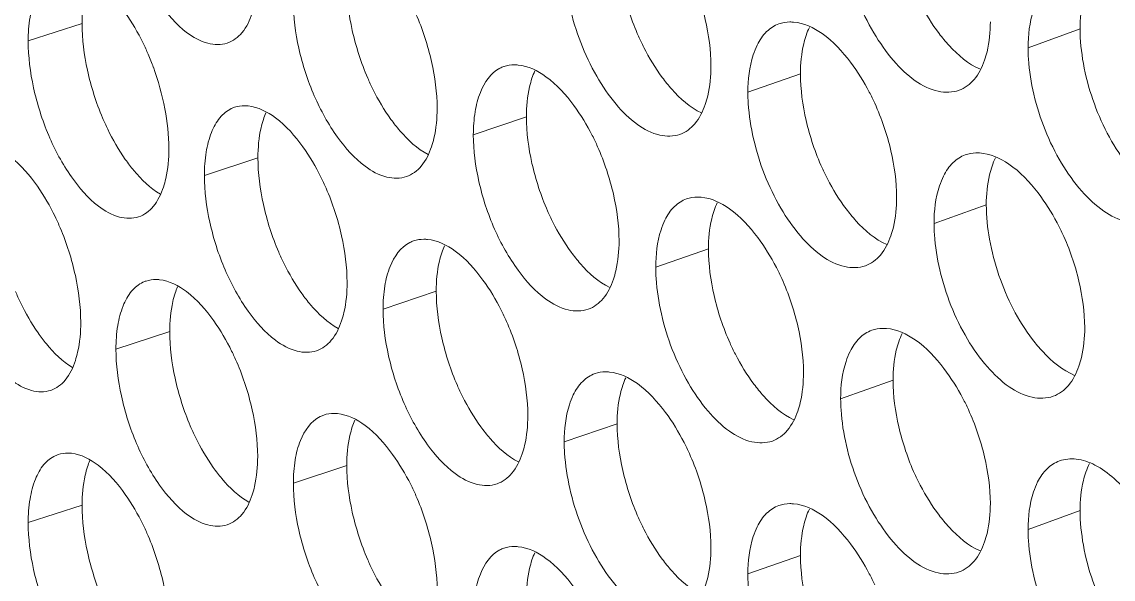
# Model space of a CAD drawing. Header units: millimetres. Extents: x 1177 to 4147, y 93 to 2194.
# Drawn here: x 2508.45 to 2526.29, y 874.13 to 883.24 of the extents above; entities that cross this region are included whole.
import ezdxf

# ---------------------------------------------------------------- set-up
doc = ezdxf.new("R2010")
doc.units = ezdxf.units.MM
doc.header["$LTSCALE"] = 0.1
doc.layers.get('0').update_dxf_attribs({"lineweight": 13})
doc.layers.add('标注', color=251, linetype='Continuous', lineweight=9)

# ---------------------------------------------------------------- blocks, each defined once
blk = doc.blocks.new('02')
at = {"layer": '标注'}
for p, q in [((4354.039, 853), (4352.78, 852.592)), ((4377.338, 852.873), (4376.123, 852.433)), ((4370.81, 851.825), (4369.582, 851.394)), ((4370.81, 851.825), (4369.582, 851.394)), ((4364.411, 850.822), (4363.172, 850.4)), ((4358.144, 849.864), (4356.893, 849.451)), ((4375.148, 848.768), (4373.928, 848.332)), ((4375.148, 848.768), (4373.928, 848.332)), ((4368.662, 847.736), (4367.431, 847.307)), ((4362.307, 846.748), (4361.064, 846.329)), ((4356.084, 845.805), (4354.829, 845.394)), ((4372.971, 844.669), (4371.748, 844.235)), ((4366.53, 843.651), (4365.294, 843.226)), ((4360.218, 842.679), (4358.971, 842.262)), ((4354.039, 841.75), (4352.78, 841.342)), ((4354.039, 841.75), (4352.78, 841.342)), ((4377.338, 841.623), (4376.123, 841.183)), ((4370.81, 840.575), (4369.582, 840.144))]:
    blk.add_line(p, q, dxfattribs=at)
for centre, radius, start, end in [((4350.072, 849.925), 5.992, 20.0336, 23.1528), ((4364.121, 851.316), 0.718, 108.8885, 116.9547), ((4357.817, 850.389), 0.689, 108.3587, 115.3644), ((4362.005, 847.252), 0.708, 108.7111, 116.4326), ((4355.745, 846.34), 0.68, 108.1838, 114.818), ((4359.904, 843.193), 0.699, 108.5345, 115.9025), ((4353.688, 842.295), 0.67, 108.0096, 114.2633), ((4353.688, 842.295), 0.67, 108.0096, 114.2633), ((4355.89, 842.088), 1.814, 157.2003, 162.034), ((4355.89, 842.088), 1.814, 157.2003, 162.034), ((4364.121, 840.066), 0.718, 108.8885, 116.9547)]:
    blk.add_arc(centre, radius, start, end, dxfattribs=at)
for points, knots in [([(4354.829, 856.644), (4354.829, 856.278), (4354.929, 855.522), (4355.269, 854.444), (4355.781, 853.501), (4356.232, 852.978), (4356.479, 852.791)], [0, 0, 0, 0, 0.255252, 0.52708, 0.784259, 1, 1, 1, 1]), ([(4366.53, 854.901), (4366.53, 854.536), (4366.633, 853.78), (4366.87, 853.058), (4367.028, 852.702)], [0, 0, 0, 0, 0.484186, 1, 1, 1, 1]), ([(4366.53, 854.901), (4366.53, 854.536), (4366.633, 853.78), (4366.87, 853.058), (4367.028, 852.702)], [0, 0, 0, 0, 0.484186, 1, 1, 1, 1]), ([(4371.882, 854.397), (4372.013, 853.833), (4372.325, 853.029), (4372.943, 852.146), (4373.303, 851.795), (4373.491, 851.664)], [0, 0, 0, 0, 0.538492, 0.786102, 1, 1, 1, 1]), ([(4353.413, 854.156), (4353.311, 854.11), (4353.114, 853.948), (4352.922, 853.587), (4352.804, 853.122), (4352.78, 852.777), (4352.78, 852.592)], [0, 0, 0, 0, 0.190641, 0.415947, 0.685903, 1, 1, 1, 1]), ([(4368.72, 852.009), (4368.72, 852.374), (4368.616, 853.129), (4368.376, 853.85), (4368.216, 854.205)], [0, 0, 0, 0, 0.484011, 1, 1, 1, 1]), ([(4368.72, 852.009), (4368.72, 852.374), (4368.616, 853.129), (4368.376, 853.85), (4368.216, 854.205)], [0, 0, 0, 0, 0.484011, 1, 1, 1, 1]), ([(4354.165, 853.897), (4354.143, 853.832), (4354.065, 853.539), (4354.039, 853.234), (4354.039, 853)], [0, 0, 0, 0, 0.226444, 1, 1, 1, 1]), ([(4360.218, 853.929), (4360.218, 853.563), (4360.319, 852.807), (4360.551, 852.084), (4360.707, 851.726)], [0, 0, 0, 0, 0.484301, 1, 1, 1, 1]), ([(4373.48, 853.724), (4373.52, 853.636), (4373.683, 853.303), (4373.88, 852.985), (4374.046, 852.766)], [0, 0, 0, 0, 0.259163, 1, 1, 1, 1]), ([(4376.347, 853.542), (4376.309, 853.467), (4376.166, 853.115), (4376.123, 852.729), (4376.123, 852.433)], [0, 0, 0, 0, 0.220518, 1, 1, 1, 1]), ([(4377.474, 853.774), (4377.451, 853.708), (4377.366, 853.415), (4377.338, 853.108), (4377.338, 852.873)], [0, 0, 0, 0, 0.227989, 1, 1, 1, 1]), ([(4358.971, 853.512), (4358.971, 853.146), (4359.072, 852.39), (4359.418, 851.313), (4359.938, 850.373), (4360.395, 849.852), (4360.644, 849.667)], [0, 0, 0, 0, 0.254863, 0.526363, 0.783591, 1, 1, 1, 1]), ([(4365.426, 853.387), (4365.554, 852.823), (4365.859, 852.017), (4366.464, 851.129), (4366.817, 850.776), (4367.003, 850.643)], [0, 0, 0, 0, 0.539686, 0.787091, 1, 1, 1, 1]), ([(4365.426, 853.387), (4365.554, 852.823), (4365.859, 852.017), (4366.464, 851.129), (4366.817, 850.776), (4367.003, 850.643)], [0, 0, 0, 0, 0.539686, 0.787091, 1, 1, 1, 1]), ([(4355.582, 852.281), (4355.544, 852.369), (4355.391, 852.705), (4355.204, 853.027), (4355.047, 853.25)], [0, 0, 0, 0, 0.259857, 1, 1, 1, 1]), ([(4357.429, 852.544), (4357.562, 852.588), (4357.824, 852.788), (4357.956, 853.078), (4358.009, 853.24)], [0, 0, 0, 0, 0.450132, 1, 1, 1, 1]), ([(4362.327, 851.021), (4362.327, 851.386), (4362.225, 852.142), (4361.99, 852.864), (4361.834, 853.221)], [0, 0, 0, 0, 0.484127, 1, 1, 1, 1]), ([(4370.651, 853.033), (4370.621, 853.035), (4370.505, 853.04), (4370.388, 853.02), (4370.307, 852.992)], [0, 0, 0, 0, 0.258637, 1, 1, 1, 1]), ([(4370.651, 853.033), (4370.621, 853.035), (4370.505, 853.04), (4370.388, 853.02), (4370.307, 852.992)], [0, 0, 0, 0, 0.258637, 1, 1, 1, 1]), ([(4371.978, 852.095), (4371.789, 852.346), (4371.414, 852.76), (4370.888, 853.012), (4370.651, 853.033)], [0, 0, 0, 0, 0.568686, 1, 1, 1, 1]), ([(4371.978, 852.095), (4371.789, 852.346), (4371.414, 852.76), (4370.888, 853.012), (4370.651, 853.033)], [0, 0, 0, 0, 0.568686, 1, 1, 1, 1]), ([(4375.108, 852.142), (4375.131, 852.208), (4375.215, 852.5), (4375.243, 852.807), (4375.243, 853.042)], [0, 0, 0, 0, 0.227924, 1, 1, 1, 1]), ([(4354.039, 853), (4354.039, 852.634), (4354.138, 851.878), (4354.365, 851.153), (4354.517, 850.794)], [0, 0, 0, 0, 0.484416, 1, 1, 1, 1]), ([(4356.479, 852.791), (4356.627, 852.679), (4356.927, 852.505), (4357.286, 852.497), (4357.429, 852.544)], [0, 0, 0, 0, 0.551821, 1, 1, 1, 1]), ([(4370.307, 852.992), (4370.2, 852.954), (4369.991, 852.818), (4369.857, 852.611), (4369.8, 852.497)], [0, 0, 0, 0, 0.468263, 1, 1, 1, 1]), ([(4370.307, 852.992), (4370.2, 852.954), (4369.991, 852.818), (4369.857, 852.611), (4369.8, 852.497)], [0, 0, 0, 0, 0.468263, 1, 1, 1, 1]), ([(4377.338, 852.873), (4377.338, 852.603), (4377.398, 852.041), (4377.685, 850.952), (4378.082, 850.173), (4378.426, 849.725)], [0, 0, 0, 0, 0.240288, 0.498123, 1, 1, 1, 1]), ([(4352.78, 852.592), (4352.78, 852.226), (4352.879, 851.47), (4353.217, 850.392), (4353.725, 849.448), (4354.173, 848.923), (4354.418, 848.735)], [0, 0, 0, 0, 0.255445, 0.527438, 0.784592, 1, 1, 1, 1]), ([(4367.028, 852.702), (4367.067, 852.615), (4367.227, 852.28), (4367.419, 851.962), (4367.582, 851.741)], [0, 0, 0, 0, 0.259432, 1, 1, 1, 1]), ([(4367.028, 852.702), (4367.067, 852.615), (4367.227, 852.28), (4367.419, 851.962), (4367.582, 851.741)], [0, 0, 0, 0, 0.259432, 1, 1, 1, 1]), ([(4370.943, 852.724), (4370.921, 852.659), (4370.838, 852.366), (4370.81, 852.06), (4370.81, 851.825)], [0, 0, 0, 0, 0.227562, 1, 1, 1, 1]), ([(4370.943, 852.724), (4370.921, 852.659), (4370.838, 852.366), (4370.81, 852.06), (4370.81, 851.825)], [0, 0, 0, 0, 0.227562, 1, 1, 1, 1]), ([(4374.046, 852.766), (4374.119, 852.67), (4374.391, 852.341), (4374.729, 852.053), (4375.01, 851.931)], [0, 0, 0, 0, 0.284096, 1, 1, 1, 1]), ([(4369.8, 852.497), (4369.763, 852.422), (4369.624, 852.071), (4369.582, 851.687), (4369.582, 851.394)], [0, 0, 0, 0, 0.220019, 1, 1, 1, 1]), ([(4369.8, 852.497), (4369.763, 852.422), (4369.624, 852.071), (4369.582, 851.687), (4369.582, 851.394)], [0, 0, 0, 0, 0.220019, 1, 1, 1, 1]), ([(4376.123, 852.433), (4376.123, 852.346), (4376.136, 851.981), (4376.195, 851.617), (4376.259, 851.346)], [0, 0, 0, 0, 0.237616, 1, 1, 1, 1]), ([(4364.219, 852.031), (4364.19, 852.034), (4364.079, 852.039), (4363.966, 852.022), (4363.888, 851.995)], [0, 0, 0, 0, 0.25872, 1, 1, 1, 1]), ([(4365.52, 851.085), (4365.334, 851.336), (4364.97, 851.751), (4364.453, 852.009), (4364.219, 852.031)], [0, 0, 0, 0, 0.570761, 1, 1, 1, 1]), ([(4372.544, 851.137), (4372.504, 851.224), (4372.341, 851.558), (4372.144, 851.876), (4371.978, 852.095)], [0, 0, 0, 0, 0.259142, 1, 1, 1, 1]), ([(4372.544, 851.137), (4372.504, 851.224), (4372.341, 851.558), (4372.144, 851.876), (4371.978, 852.095)], [0, 0, 0, 0, 0.259142, 1, 1, 1, 1]), ([(4374.512, 851.441), (4374.648, 851.49), (4374.912, 851.691), (4375.052, 851.981), (4375.108, 852.142)], [0, 0, 0, 0, 0.456741, 1, 1, 1, 1]), ([(4356.065, 850.077), (4356.065, 850.39), (4355.991, 851.037), (4355.817, 851.663), (4355.702, 851.978)], [0, 0, 0, 0, 0.482715, 1, 1, 1, 1]), ([(4363.795, 851.956), (4363.579, 851.846), (4363.334, 851.477), (4363.197, 850.92), (4363.172, 850.58), (4363.172, 850.4)], [0, 0, 0, 0, 0.417976, 0.688317, 1, 1, 1, 1]), ([(4368.587, 851.11), (4368.61, 851.175), (4368.692, 851.468), (4368.72, 851.774), (4368.72, 852.009)], [0, 0, 0, 0, 0.227498, 1, 1, 1, 1]), ([(4368.587, 851.11), (4368.61, 851.175), (4368.692, 851.468), (4368.72, 851.774), (4368.72, 852.009)], [0, 0, 0, 0, 0.227498, 1, 1, 1, 1]), ([(4370.81, 851.825), (4370.81, 851.459), (4370.914, 850.704), (4371.155, 849.983), (4371.315, 849.628)], [0, 0, 0, 0, 0.484109, 1, 1, 1, 1]), ([(4370.81, 851.825), (4370.81, 851.459), (4370.914, 850.704), (4371.155, 849.983), (4371.315, 849.628)], [0, 0, 0, 0, 0.484109, 1, 1, 1, 1]), ([(4360.707, 851.726), (4360.745, 851.638), (4360.901, 851.303), (4361.09, 850.983), (4361.249, 850.761)], [0, 0, 0, 0, 0.2597, 1, 1, 1, 1]), ([(4364.542, 851.721), (4364.52, 851.656), (4364.438, 851.363), (4364.411, 851.057), (4364.411, 850.822)], [0, 0, 0, 0, 0.22714, 1, 1, 1, 1]), ([(4367.582, 851.741), (4367.652, 851.647), (4367.911, 851.326), (4368.231, 851.04), (4368.498, 850.913)], [0, 0, 0, 0, 0.283571, 1, 1, 1, 1]), ([(4367.582, 851.741), (4367.652, 851.647), (4367.911, 851.326), (4368.231, 851.04), (4368.498, 850.913)], [0, 0, 0, 0, 0.283571, 1, 1, 1, 1]), ([(4373.491, 851.664), (4373.652, 851.551), (4373.979, 851.381), (4374.36, 851.387), (4374.512, 851.441)], [0, 0, 0, 0, 0.547725, 1, 1, 1, 1]), ([(4369.582, 851.394), (4369.582, 851.307), (4369.595, 850.941), (4369.653, 850.577), (4369.716, 850.305)], [0, 0, 0, 0, 0.237546, 1, 1, 1, 1]), ([(4369.582, 851.394), (4369.582, 851.307), (4369.595, 850.941), (4369.653, 850.577), (4369.716, 850.305)], [0, 0, 0, 0, 0.237546, 1, 1, 1, 1]), ([(4376.259, 851.346), (4376.391, 850.782), (4376.708, 849.978), (4377.334, 849.099), (4377.698, 848.751), (4377.889, 848.62)], [0, 0, 0, 0, 0.537696, 0.785444, 1, 1, 1, 1]), ([(4357.522, 851.012), (4357.42, 850.963), (4357.225, 850.799), (4357.034, 850.438), (4356.916, 849.976), (4356.893, 849.634), (4356.893, 849.451)], [0, 0, 0, 0, 0.192296, 0.418401, 0.687759, 1, 1, 1, 1]), ([(4357.918, 851.075), (4357.89, 851.078), (4357.784, 851.084), (4357.675, 851.068), (4357.6, 851.043)], [0, 0, 0, 0, 0.258817, 1, 1, 1, 1]), ([(4359.192, 850.119), (4359.011, 850.371), (4358.656, 850.787), (4358.148, 851.051), (4357.918, 851.075)], [0, 0, 0, 0, 0.572892, 1, 1, 1, 1]), ([(4362.197, 850.123), (4362.219, 850.188), (4362.3, 850.481), (4362.327, 850.786), (4362.327, 851.021)], [0, 0, 0, 0, 0.227075, 1, 1, 1, 1]), ([(4366.074, 850.122), (4366.035, 850.21), (4365.876, 850.545), (4365.683, 850.864), (4365.52, 851.085)], [0, 0, 0, 0, 0.25941, 1, 1, 1, 1]), ([(4367.997, 850.411), (4368.131, 850.458), (4368.395, 850.658), (4368.532, 850.948), (4368.587, 851.11)], [0, 0, 0, 0, 0.454353, 1, 1, 1, 1]), ([(4367.997, 850.411), (4368.131, 850.458), (4368.395, 850.658), (4368.532, 850.948), (4368.587, 851.11)], [0, 0, 0, 0, 0.454353, 1, 1, 1, 1]), ([(4373.055, 848.942), (4373.055, 849.308), (4372.949, 850.062), (4372.706, 850.782), (4372.544, 851.137)], [0, 0, 0, 0, 0.483934, 1, 1, 1, 1]), ([(4373.055, 848.942), (4373.055, 849.308), (4372.949, 850.062), (4372.706, 850.782), (4372.544, 851.137)], [0, 0, 0, 0, 0.483934, 1, 1, 1, 1]), ([(4354.517, 850.794), (4354.554, 850.706), (4354.707, 850.37), (4354.891, 850.049), (4355.048, 849.825)], [0, 0, 0, 0, 0.259967, 1, 1, 1, 1]), ([(4358.272, 850.762), (4358.25, 850.697), (4358.17, 850.404), (4358.144, 850.099), (4358.144, 849.864)], [0, 0, 0, 0, 0.226721, 1, 1, 1, 1]), ([(4361.249, 850.761), (4361.316, 850.67), (4361.561, 850.356), (4361.863, 850.074), (4362.117, 849.942)], [0, 0, 0, 0, 0.282942, 1, 1, 1, 1]), ([(4364.411, 850.822), (4364.411, 850.456), (4364.514, 849.701), (4364.749, 848.978), (4364.907, 848.622)], [0, 0, 0, 0, 0.484224, 1, 1, 1, 1]), ([(4367.003, 850.643), (4367.159, 850.53), (4367.475, 850.359), (4367.848, 850.359), (4367.997, 850.411)], [0, 0, 0, 0, 0.549192, 1, 1, 1, 1]), ([(4367.003, 850.643), (4367.159, 850.53), (4367.475, 850.359), (4367.848, 850.359), (4367.997, 850.411)], [0, 0, 0, 0, 0.549192, 1, 1, 1, 1]), ([(4363.172, 850.4), (4363.172, 850.034), (4363.275, 849.278), (4363.626, 848.202), (4364.153, 847.264), (4364.616, 846.746), (4364.869, 846.562)], [0, 0, 0, 0, 0.254475, 0.525644, 0.782923, 1, 1, 1, 1]), ([(4369.716, 850.305), (4369.845, 849.741), (4370.155, 848.936), (4370.769, 848.052), (4371.126, 847.701), (4371.314, 847.568)], [0, 0, 0, 0, 0.53889, 0.786432, 1, 1, 1, 1]), ([(4369.716, 850.305), (4369.845, 849.741), (4370.155, 848.936), (4370.769, 848.052), (4371.126, 847.701), (4371.314, 847.568)], [0, 0, 0, 0, 0.53889, 0.786432, 1, 1, 1, 1]), ([(4352.996, 849.198), (4352.819, 849.451), (4352.475, 849.866), (4351.975, 850.136), (4351.749, 850.162)], [0, 0, 0, 0, 0.575082, 1, 1, 1, 1]), ([(4355.938, 849.181), (4355.959, 849.246), (4356.039, 849.538), (4356.065, 849.843), (4356.065, 850.077)], [0, 0, 0, 0, 0.226657, 1, 1, 1, 1]), ([(4359.735, 849.153), (4359.697, 849.241), (4359.541, 849.576), (4359.352, 849.897), (4359.192, 850.119)], [0, 0, 0, 0, 0.259679, 1, 1, 1, 1]), ([(4361.612, 849.426), (4361.746, 849.471), (4362.008, 849.671), (4362.143, 849.961), (4362.197, 850.123)], [0, 0, 0, 0, 0.451858, 1, 1, 1, 1]), ([(4366.575, 847.924), (4366.575, 848.29), (4366.471, 849.045), (4366.233, 849.766), (4366.074, 850.122)], [0, 0, 0, 0, 0.484049, 1, 1, 1, 1]), ([(4374.992, 849.977), (4374.963, 849.979), (4374.85, 849.98), (4374.737, 849.96), (4374.658, 849.932)], [0, 0, 0, 0, 0.257824, 1, 1, 1, 1]), ([(4374.992, 849.977), (4374.963, 849.979), (4374.85, 849.98), (4374.737, 849.96), (4374.658, 849.932)], [0, 0, 0, 0, 0.257824, 1, 1, 1, 1]), ([(4376.356, 849.045), (4376.161, 849.298), (4375.776, 849.716), (4375.235, 849.962), (4374.992, 849.977)], [0, 0, 0, 0, 0.568444, 1, 1, 1, 1]), ([(4376.356, 849.045), (4376.161, 849.298), (4375.776, 849.716), (4375.235, 849.962), (4374.992, 849.977)], [0, 0, 0, 0, 0.568444, 1, 1, 1, 1]), ([(4355.048, 849.825), (4355.111, 849.736), (4355.343, 849.431), (4355.627, 849.154), (4355.867, 849.017)], [0, 0, 0, 0, 0.282202, 1, 1, 1, 1]), ([(4358.144, 849.864), (4358.144, 849.498), (4358.244, 848.743), (4358.474, 848.019), (4358.629, 847.661)], [0, 0, 0, 0, 0.484339, 1, 1, 1, 1]), ([(4374.658, 849.932), (4374.552, 849.893), (4374.343, 849.757), (4374.208, 849.552), (4374.15, 849.438)], [0, 0, 0, 0, 0.469738, 1, 1, 1, 1]), ([(4374.658, 849.932), (4374.552, 849.893), (4374.343, 849.757), (4374.208, 849.552), (4374.15, 849.438)], [0, 0, 0, 0, 0.469738, 1, 1, 1, 1]), ([(4360.644, 849.667), (4360.796, 849.554), (4361.102, 849.382), (4361.467, 849.377), (4361.612, 849.426)], [0, 0, 0, 0, 0.550741, 1, 1, 1, 1]), ([(4371.315, 849.628), (4371.355, 849.541), (4371.516, 849.207), (4371.712, 848.889), (4371.877, 848.67)], [0, 0, 0, 0, 0.259253, 1, 1, 1, 1]), ([(4371.315, 849.628), (4371.355, 849.541), (4371.516, 849.207), (4371.712, 848.889), (4371.877, 848.67)], [0, 0, 0, 0, 0.259253, 1, 1, 1, 1]), ([(4375.283, 849.669), (4375.26, 849.603), (4375.176, 849.31), (4375.148, 849.003), (4375.148, 848.768)], [0, 0, 0, 0, 0.227846, 1, 1, 1, 1]), ([(4375.283, 849.669), (4375.26, 849.603), (4375.176, 849.31), (4375.148, 849.003), (4375.148, 848.768)], [0, 0, 0, 0, 0.227846, 1, 1, 1, 1]), ([(4356.893, 849.451), (4356.893, 849.085), (4356.993, 848.329), (4357.336, 847.251), (4357.852, 846.309), (4358.306, 845.787), (4358.554, 845.601)], [0, 0, 0, 0, 0.255058, 0.526721, 0.783925, 1, 1, 1, 1]), ([(4374.15, 849.438), (4374.113, 849.364), (4373.971, 849.012), (4373.928, 848.626), (4373.928, 848.332)], [0, 0, 0, 0, 0.220347, 1, 1, 1, 1]), ([(4374.15, 849.438), (4374.113, 849.364), (4373.971, 849.012), (4373.928, 848.626), (4373.928, 848.332)], [0, 0, 0, 0, 0.220347, 1, 1, 1, 1]), ([(4353.528, 848.228), (4353.49, 848.316), (4353.338, 848.652), (4353.153, 848.974), (4352.996, 849.198)], [0, 0, 0, 0, 0.259945, 1, 1, 1, 1]), ([(4355.359, 848.486), (4355.492, 848.529), (4355.754, 848.729), (4355.884, 849.019), (4355.938, 849.181)], [0, 0, 0, 0, 0.449251, 1, 1, 1, 1]), ([(4360.225, 846.951), (4360.225, 847.317), (4360.123, 848.072), (4359.891, 848.796), (4359.735, 849.153)], [0, 0, 0, 0, 0.484165, 1, 1, 1, 1]), ([(4376.929, 848.089), (4376.889, 848.176), (4376.724, 848.509), (4376.524, 848.826), (4376.356, 849.045)], [0, 0, 0, 0, 0.258962, 1, 1, 1, 1]), ([(4376.929, 848.089), (4376.889, 848.176), (4376.724, 848.509), (4376.524, 848.826), (4376.356, 849.045)], [0, 0, 0, 0, 0.258962, 1, 1, 1, 1]), ([(4354.418, 848.735), (4354.565, 848.623), (4354.861, 848.449), (4355.217, 848.439), (4355.359, 848.486)], [0, 0, 0, 0, 0.552376, 1, 1, 1, 1]), ([(4368.153, 848.905), (4368.046, 848.868), (4367.837, 848.73), (4367.703, 848.523), (4367.646, 848.408)], [0, 0, 0, 0, 0.467496, 1, 1, 1, 1]), ([(4368.492, 848.944), (4368.463, 848.946), (4368.349, 848.951), (4368.233, 848.933), (4368.153, 848.905)], [0, 0, 0, 0, 0.258663, 1, 1, 1, 1]), ([(4369.811, 848.004), (4369.623, 848.254), (4369.252, 848.669), (4368.729, 848.923), (4368.492, 848.944)], [0, 0, 0, 0, 0.569371, 1, 1, 1, 1]), ([(4372.92, 848.043), (4372.943, 848.108), (4373.026, 848.401), (4373.055, 848.708), (4373.055, 848.942)], [0, 0, 0, 0, 0.227782, 1, 1, 1, 1]), ([(4372.92, 848.043), (4372.943, 848.108), (4373.026, 848.401), (4373.055, 848.708), (4373.055, 848.942)], [0, 0, 0, 0, 0.227782, 1, 1, 1, 1]), ([(4375.148, 848.768), (4375.148, 848.498), (4375.207, 847.937), (4375.492, 846.847), (4375.886, 846.067), (4376.229, 845.618)], [0, 0, 0, 0, 0.240361, 0.498273, 1, 1, 1, 1]), ([(4375.148, 848.768), (4375.148, 848.498), (4375.207, 847.937), (4375.492, 846.847), (4375.886, 846.067), (4376.229, 845.618)], [0, 0, 0, 0, 0.240361, 0.498273, 1, 1, 1, 1]), ([(4364.907, 848.622), (4364.945, 848.534), (4365.103, 848.2), (4365.295, 847.881), (4365.457, 847.66)], [0, 0, 0, 0, 0.259522, 1, 1, 1, 1]), ([(4368.795, 848.635), (4368.772, 848.57), (4368.69, 848.277), (4368.662, 847.97), (4368.662, 847.736)], [0, 0, 0, 0, 0.227421, 1, 1, 1, 1]), ([(4371.877, 848.67), (4371.949, 848.574), (4372.216, 848.248), (4372.548, 847.96), (4372.825, 847.836)], [0, 0, 0, 0, 0.283932, 1, 1, 1, 1]), ([(4371.877, 848.67), (4371.949, 848.574), (4372.216, 848.248), (4372.548, 847.96), (4372.825, 847.836)], [0, 0, 0, 0, 0.283932, 1, 1, 1, 1]), ([(4377.889, 848.62), (4378.053, 848.508), (4378.387, 848.339), (4378.773, 848.347), (4378.928, 848.404)], [0, 0, 0, 0, 0.54679, 1, 1, 1, 1]), ([(4354.007, 846.023), (4354.007, 846.389), (4353.908, 847.144), (4353.68, 847.869), (4353.528, 848.228)], [0, 0, 0, 0, 0.484282, 1, 1, 1, 1]), ([(4367.646, 848.408), (4367.61, 848.334), (4367.472, 847.983), (4367.431, 847.6), (4367.431, 847.307)], [0, 0, 0, 0, 0.219864, 1, 1, 1, 1]), ([(4373.928, 848.332), (4373.928, 848.245), (4373.941, 847.879), (4374, 847.515), (4374.063, 847.244)], [0, 0, 0, 0, 0.237593, 1, 1, 1, 1]), ([(4373.928, 848.332), (4373.928, 848.245), (4373.941, 847.879), (4374, 847.515), (4374.063, 847.244)], [0, 0, 0, 0, 0.237593, 1, 1, 1, 1]), ([(4362.104, 847.957), (4362.076, 847.96), (4361.966, 847.966), (4361.855, 847.949), (4361.778, 847.923)], [0, 0, 0, 0, 0.258751, 1, 1, 1, 1]), ([(4363.396, 847.008), (4363.212, 847.26), (4362.851, 847.674), (4362.336, 847.935), (4362.104, 847.957)], [0, 0, 0, 0, 0.571465, 1, 1, 1, 1]), ([(4370.373, 847.043), (4370.333, 847.131), (4370.172, 847.465), (4369.976, 847.783), (4369.811, 848.004)], [0, 0, 0, 0, 0.259231, 1, 1, 1, 1]), ([(4372.326, 847.343), (4372.461, 847.391), (4372.725, 847.591), (4372.864, 847.882), (4372.92, 848.043)], [0, 0, 0, 0, 0.455957, 1, 1, 1, 1]), ([(4372.326, 847.343), (4372.461, 847.391), (4372.725, 847.591), (4372.864, 847.882), (4372.92, 848.043)], [0, 0, 0, 0, 0.455957, 1, 1, 1, 1]), ([(4377.446, 845.897), (4377.446, 846.262), (4377.339, 847.016), (4377.093, 847.735), (4376.929, 848.089)], [0, 0, 0, 0, 0.483858, 1, 1, 1, 1]), ([(4377.446, 845.897), (4377.446, 846.262), (4377.339, 847.016), (4377.093, 847.735), (4376.929, 848.089)], [0, 0, 0, 0, 0.483858, 1, 1, 1, 1]), ([(4361.689, 847.886), (4361.473, 847.779), (4361.227, 847.409), (4361.089, 846.851), (4361.064, 846.51), (4361.064, 846.329)], [0, 0, 0, 0, 0.41671, 0.687379, 1, 1, 1, 1]), ([(4366.443, 847.026), (4366.465, 847.091), (4366.547, 847.384), (4366.575, 847.69), (4366.575, 847.924)], [0, 0, 0, 0, 0.227356, 1, 1, 1, 1]), ([(4368.662, 847.736), (4368.662, 847.37), (4368.766, 846.615), (4369.005, 845.893), (4369.165, 845.538)], [0, 0, 0, 0, 0.484147, 1, 1, 1, 1]), ([(4358.629, 847.661), (4358.667, 847.573), (4358.821, 847.237), (4359.009, 846.917), (4359.168, 846.694)], [0, 0, 0, 0, 0.259789, 1, 1, 1, 1]), ([(4362.437, 847.646), (4362.415, 847.581), (4362.334, 847.288), (4362.307, 846.983), (4362.307, 846.748)], [0, 0, 0, 0, 0.227, 1, 1, 1, 1]), ([(4365.457, 847.66), (4365.525, 847.566), (4365.779, 847.247), (4366.093, 846.963), (4366.356, 846.834)], [0, 0, 0, 0, 0.283373, 1, 1, 1, 1]), ([(4371.314, 847.568), (4371.473, 847.456), (4371.797, 847.286), (4372.175, 847.289), (4372.326, 847.343)], [0, 0, 0, 0, 0.548205, 1, 1, 1, 1]), ([(4371.314, 847.568), (4371.473, 847.456), (4371.797, 847.286), (4372.175, 847.289), (4372.326, 847.343)], [0, 0, 0, 0, 0.548205, 1, 1, 1, 1]), ([(4367.431, 847.307), (4367.431, 847.22), (4367.444, 846.854), (4367.501, 846.491), (4367.563, 846.219)], [0, 0, 0, 0, 0.237523, 1, 1, 1, 1]), ([(4374.063, 847.244), (4374.195, 846.68), (4374.509, 845.876), (4375.131, 844.995), (4375.493, 844.646), (4375.683, 844.514)], [0, 0, 0, 0, 0.538094, 0.785773, 1, 1, 1, 1]), ([(4374.063, 847.244), (4374.195, 846.68), (4374.509, 845.876), (4375.131, 844.995), (4375.493, 844.646), (4375.683, 844.514)], [0, 0, 0, 0, 0.538094, 0.785773, 1, 1, 1, 1]), ([(4355.46, 846.957), (4355.358, 846.909), (4355.162, 846.746), (4354.971, 846.385), (4354.852, 845.921), (4354.829, 845.578), (4354.829, 845.394)], [0, 0, 0, 0, 0.191473, 0.417182, 0.686837, 1, 1, 1, 1]), ([(4355.847, 847.016), (4355.82, 847.019), (4355.714, 847.025), (4355.608, 847.01), (4355.533, 846.986)], [0, 0, 0, 0, 0.258853, 1, 1, 1, 1]), ([(4357.112, 846.057), (4356.932, 846.31), (4356.581, 846.725), (4356.076, 846.991), (4355.847, 847.016)], [0, 0, 0, 0, 0.573616, 1, 1, 1, 1]), ([(4360.096, 846.054), (4360.118, 846.119), (4360.198, 846.412), (4360.225, 846.717), (4360.225, 846.951)], [0, 0, 0, 0, 0.226935, 1, 1, 1, 1]), ([(4363.947, 846.044), (4363.908, 846.132), (4363.749, 846.467), (4363.558, 846.787), (4363.396, 847.008)], [0, 0, 0, 0, 0.2595, 1, 1, 1, 1]), ([(4365.854, 846.327), (4365.988, 846.374), (4366.251, 846.574), (4366.388, 846.864), (4366.443, 847.026)], [0, 0, 0, 0, 0.453533, 1, 1, 1, 1]), ([(4370.88, 844.848), (4370.88, 845.213), (4370.775, 845.968), (4370.534, 846.689), (4370.373, 847.043)], [0, 0, 0, 0, 0.483972, 1, 1, 1, 1]), ([(4352.483, 846.743), (4352.52, 846.655), (4352.671, 846.319), (4352.855, 845.997), (4353.01, 845.773)], [0, 0, 0, 0, 0.260055, 1, 1, 1, 1]), ([(4356.211, 846.702), (4356.189, 846.637), (4356.11, 846.344), (4356.084, 846.039), (4356.084, 845.805)], [0, 0, 0, 0, 0.226582, 1, 1, 1, 1]), ([(4359.168, 846.694), (4359.233, 846.604), (4359.473, 846.292), (4359.769, 846.012), (4360.019, 845.878)], [0, 0, 0, 0, 0.282708, 1, 1, 1, 1]), ([(4362.307, 846.748), (4362.307, 846.382), (4362.409, 845.627), (4362.643, 844.904), (4362.799, 844.547)], [0, 0, 0, 0, 0.484262, 1, 1, 1, 1]), ([(4364.869, 846.562), (4365.023, 846.45), (4365.337, 846.278), (4365.706, 846.276), (4365.854, 846.327)], [0, 0, 0, 0, 0.549699, 1, 1, 1, 1]), ([(4361.064, 846.329), (4361.064, 845.963), (4361.166, 845.207), (4361.515, 844.13), (4362.038, 843.191), (4362.498, 842.671), (4362.749, 842.487)], [0, 0, 0, 0, 0.254669, 0.526003, 0.783257, 1, 1, 1, 1]), ([(4367.563, 846.219), (4367.692, 845.655), (4368, 844.849), (4368.609, 843.963), (4368.965, 843.611), (4369.151, 843.478)], [0, 0, 0, 0, 0.539288, 0.786761, 1, 1, 1, 1]), ([(4353.881, 845.126), (4353.902, 845.191), (4353.981, 845.484), (4354.007, 845.789), (4354.007, 846.023)], [0, 0, 0, 0, 0.226518, 1, 1, 1, 1]), ([(4357.651, 845.09), (4357.613, 845.178), (4357.458, 845.513), (4357.271, 845.834), (4357.112, 846.057)], [0, 0, 0, 0, 0.259768, 1, 1, 1, 1]), ([(4359.513, 845.357), (4359.646, 845.402), (4359.909, 845.602), (4360.042, 845.892), (4360.096, 846.054)], [0, 0, 0, 0, 0.451001, 1, 1, 1, 1]), ([(4364.444, 843.845), (4364.444, 844.211), (4364.34, 844.966), (4364.104, 845.688), (4363.947, 846.044)], [0, 0, 0, 0, 0.484088, 1, 1, 1, 1]), ([(4377.31, 844.997), (4377.333, 845.062), (4377.418, 845.355), (4377.446, 845.662), (4377.446, 845.897)], [0, 0, 0, 0, 0.228067, 1, 1, 1, 1]), ([(4377.31, 844.997), (4377.333, 845.062), (4377.418, 845.355), (4377.446, 845.662), (4377.446, 845.897)], [0, 0, 0, 0, 0.228067, 1, 1, 1, 1]), ([(4353.01, 845.773), (4353.072, 845.685), (4353.3, 845.382), (4353.577, 845.107), (4353.813, 844.968)], [0, 0, 0, 0, 0.28193, 1, 1, 1, 1]), ([(4356.084, 845.805), (4356.084, 845.439), (4356.183, 844.683), (4356.412, 843.958), (4356.565, 843.6)], [0, 0, 0, 0, 0.484378, 1, 1, 1, 1]), ([(4372.475, 845.834), (4372.369, 845.796), (4372.16, 845.66), (4372.025, 845.454), (4371.968, 845.34)], [0, 0, 0, 0, 0.469011, 1, 1, 1, 1]), ([(4372.82, 845.877), (4372.79, 845.879), (4372.674, 845.883), (4372.557, 845.863), (4372.475, 845.834)], [0, 0, 0, 0, 0.258462, 1, 1, 1, 1]), ([(4374.16, 844.942), (4373.969, 845.194), (4373.59, 845.608), (4373.059, 845.858), (4372.82, 845.877)], [0, 0, 0, 0, 0.568222, 1, 1, 1, 1]), ([(4354.829, 845.394), (4354.829, 845.028), (4354.929, 844.272), (4355.269, 843.194), (4355.781, 842.251), (4356.232, 841.728), (4356.479, 841.541)], [0, 0, 0, 0, 0.255252, 0.52708, 0.784259, 1, 1, 1, 1]), ([(4358.554, 845.601), (4358.704, 845.489), (4359.007, 845.316), (4359.369, 845.309), (4359.513, 845.357)], [0, 0, 0, 0, 0.551276, 1, 1, 1, 1]), ([(4369.165, 845.538), (4369.204, 845.45), (4369.364, 845.116), (4369.558, 844.798), (4369.722, 844.578)], [0, 0, 0, 0, 0.259343, 1, 1, 1, 1]), ([(4373.106, 845.569), (4373.083, 845.504), (4372.999, 845.211), (4372.971, 844.904), (4372.971, 844.669)], [0, 0, 0, 0, 0.227704, 1, 1, 1, 1]), ([(4376.229, 845.618), (4376.303, 845.521), (4376.579, 845.19), (4376.924, 844.901), (4377.209, 844.781)], [0, 0, 0, 0, 0.284248, 1, 1, 1, 1]), ([(4376.229, 845.618), (4376.303, 845.521), (4376.579, 845.19), (4376.924, 844.901), (4377.209, 844.781)], [0, 0, 0, 0, 0.284248, 1, 1, 1, 1]), ([(4371.968, 845.34), (4371.931, 845.266), (4371.791, 844.914), (4371.748, 844.529), (4371.748, 844.235)], [0, 0, 0, 0, 0.22018, 1, 1, 1, 1]), ([(4353.305, 844.432), (4353.437, 844.475), (4353.698, 844.675), (4353.828, 844.964), (4353.881, 845.126)], [0, 0, 0, 0, 0.448356, 1, 1, 1, 1]), ([(4358.138, 842.887), (4358.138, 843.253), (4358.037, 844.008), (4357.806, 844.732), (4357.651, 845.09)], [0, 0, 0, 0, 0.484204, 1, 1, 1, 1]), ([(4374.73, 843.985), (4374.689, 844.073), (4374.525, 844.406), (4374.327, 844.723), (4374.16, 844.942)], [0, 0, 0, 0, 0.259052, 1, 1, 1, 1]), ([(4376.713, 844.295), (4376.848, 844.344), (4377.113, 844.545), (4377.254, 844.835), (4377.31, 844.997)], [0, 0, 0, 0, 0.457514, 1, 1, 1, 1]), ([(4376.713, 844.295), (4376.848, 844.344), (4377.113, 844.545), (4377.254, 844.835), (4377.31, 844.997)], [0, 0, 0, 0, 0.457514, 1, 1, 1, 1]), ([(4352.372, 844.684), (4352.517, 844.572), (4352.81, 844.398), (4353.164, 844.386), (4353.305, 844.432)], [0, 0, 0, 0, 0.552941, 1, 1, 1, 1]), ([(4366.013, 844.822), (4365.907, 844.786), (4365.697, 844.648), (4365.563, 844.44), (4365.507, 844.325)], [0, 0, 0, 0, 0.466707, 1, 1, 1, 1]), ([(4366.348, 844.86), (4366.319, 844.863), (4366.207, 844.868), (4366.092, 844.85), (4366.013, 844.822)], [0, 0, 0, 0, 0.258691, 1, 1, 1, 1]), ([(4367.658, 843.917), (4367.471, 844.168), (4367.104, 844.582), (4366.583, 844.838), (4366.348, 844.86)], [0, 0, 0, 0, 0.570063, 1, 1, 1, 1]), ([(4370.746, 843.949), (4370.769, 844.014), (4370.852, 844.307), (4370.88, 844.613), (4370.88, 844.848)], [0, 0, 0, 0, 0.227639, 1, 1, 1, 1]), ([(4372.971, 844.669), (4372.971, 844.304), (4373.077, 843.548), (4373.319, 842.828), (4373.48, 842.474)], [0, 0, 0, 0, 0.484071, 1, 1, 1, 1]), ([(4362.799, 844.547), (4362.838, 844.459), (4362.995, 844.124), (4363.185, 843.804), (4363.346, 843.583)], [0, 0, 0, 0, 0.259611, 1, 1, 1, 1]), ([(4366.661, 844.55), (4366.639, 844.485), (4366.557, 844.192), (4366.53, 843.886), (4366.53, 843.651)], [0, 0, 0, 0, 0.22728, 1, 1, 1, 1]), ([(4369.722, 844.578), (4369.793, 844.483), (4370.056, 844.159), (4370.382, 843.872), (4370.654, 843.747)], [0, 0, 0, 0, 0.283758, 1, 1, 1, 1]), ([(4375.683, 844.514), (4375.845, 844.402), (4376.176, 844.233), (4376.559, 844.239), (4376.713, 844.295)], [0, 0, 0, 0, 0.547253, 1, 1, 1, 1]), ([(4375.683, 844.514), (4375.845, 844.402), (4376.176, 844.233), (4376.559, 844.239), (4376.713, 844.295)], [0, 0, 0, 0, 0.547253, 1, 1, 1, 1]), ([(4365.507, 844.325), (4365.471, 844.251), (4365.335, 843.9), (4365.294, 843.519), (4365.294, 843.226)], [0, 0, 0, 0, 0.219714, 1, 1, 1, 1]), ([(4371.748, 844.235), (4371.748, 844.148), (4371.761, 843.782), (4371.819, 843.419), (4371.882, 843.147)], [0, 0, 0, 0, 0.237569, 1, 1, 1, 1]), ([(4360.004, 843.889), (4359.976, 843.892), (4359.867, 843.897), (4359.758, 843.881), (4359.681, 843.856)], [0, 0, 0, 0, 0.258783, 1, 1, 1, 1]), ([(4361.287, 842.936), (4361.104, 843.188), (4360.746, 843.603), (4360.235, 843.865), (4360.004, 843.889)], [0, 0, 0, 0, 0.572175, 1, 1, 1, 1]), ([(4368.216, 842.955), (4368.177, 843.043), (4368.016, 843.377), (4367.822, 843.696), (4367.658, 843.917)], [0, 0, 0, 0, 0.259321, 1, 1, 1, 1]), ([(4370.154, 843.249), (4370.289, 843.297), (4370.553, 843.497), (4370.691, 843.787), (4370.746, 843.949)], [0, 0, 0, 0, 0.455161, 1, 1, 1, 1]), ([(4375.243, 841.792), (4375.243, 842.157), (4375.137, 842.912), (4374.892, 843.631), (4374.73, 843.985)], [0, 0, 0, 0, 0.483896, 1, 1, 1, 1]), ([(4359.598, 843.822), (4359.381, 843.716), (4359.133, 843.346), (4358.996, 842.787), (4358.971, 842.444), (4358.971, 842.262)], [0, 0, 0, 0, 0.415426, 0.686428, 1, 1, 1, 1]), ([(4364.312, 842.947), (4364.334, 843.012), (4364.416, 843.305), (4364.444, 843.611), (4364.444, 843.845)], [0, 0, 0, 0, 0.227216, 1, 1, 1, 1]), ([(4366.53, 843.651), (4366.53, 843.286), (4366.633, 842.53), (4366.87, 841.808), (4367.028, 841.452)], [0, 0, 0, 0, 0.484186, 1, 1, 1, 1]), ([(4356.565, 843.6), (4356.603, 843.512), (4356.757, 843.176), (4356.943, 842.855), (4357.101, 842.632)], [0, 0, 0, 0, 0.259878, 1, 1, 1, 1]), ([(4360.347, 843.577), (4360.325, 843.512), (4360.245, 843.219), (4360.218, 842.913), (4360.218, 842.679)], [0, 0, 0, 0, 0.22686, 1, 1, 1, 1]), ([(4363.346, 843.583), (4363.413, 843.49), (4363.663, 843.174), (4363.971, 842.891), (4364.229, 842.76)], [0, 0, 0, 0, 0.283164, 1, 1, 1, 1]), ([(4369.151, 843.478), (4369.309, 843.365), (4369.629, 843.195), (4370.004, 843.196), (4370.154, 843.249)], [0, 0, 0, 0, 0.548694, 1, 1, 1, 1]), ([(4365.294, 843.226), (4365.294, 843.139), (4365.307, 842.773), (4365.364, 842.409), (4365.426, 842.137)], [0, 0, 0, 0, 0.237501, 1, 1, 1, 1]), ([(4371.882, 843.147), (4372.013, 842.583), (4372.325, 841.779), (4372.943, 840.896), (4373.303, 840.545), (4373.491, 840.414)], [0, 0, 0, 0, 0.538492, 0.786102, 1, 1, 1, 1]), ([(4353.413, 842.906), (4353.311, 842.86), (4353.114, 842.698), (4352.922, 842.337), (4352.804, 841.872), (4352.78, 841.527), (4352.78, 841.342)], [0, 0, 0, 0, 0.190641, 0.415947, 0.685903, 1, 1, 1, 1]), ([(4353.413, 842.906), (4353.311, 842.86), (4353.114, 842.698), (4352.922, 842.337), (4352.804, 841.872), (4352.78, 841.527), (4352.78, 841.342)], [0, 0, 0, 0, 0.190641, 0.415947, 0.685903, 1, 1, 1, 1]), ([(4353.791, 842.962), (4353.764, 842.965), (4353.66, 842.971), (4353.554, 842.957), (4353.481, 842.933)], [0, 0, 0, 0, 0.25889, 1, 1, 1, 1]), ([(4353.791, 842.962), (4353.764, 842.965), (4353.66, 842.971), (4353.554, 842.957), (4353.481, 842.933)], [0, 0, 0, 0, 0.25889, 1, 1, 1, 1]), ([(4355.047, 842), (4354.868, 842.253), (4354.52, 842.668), (4354.018, 842.936), (4353.791, 842.962)], [0, 0, 0, 0, 0.574346, 1, 1, 1, 1]), ([(4355.047, 842), (4354.868, 842.253), (4354.52, 842.668), (4354.018, 842.936), (4353.791, 842.962)], [0, 0, 0, 0, 0.574346, 1, 1, 1, 1]), ([(4358.009, 841.99), (4358.031, 842.055), (4358.111, 842.347), (4358.138, 842.653), (4358.138, 842.887)], [0, 0, 0, 0, 0.226796, 1, 1, 1, 1]), ([(4361.834, 841.971), (4361.795, 842.059), (4361.638, 842.394), (4361.447, 842.714), (4361.287, 842.936)], [0, 0, 0, 0, 0.259589, 1, 1, 1, 1]), ([(4363.726, 842.249), (4363.86, 842.295), (4364.123, 842.495), (4364.258, 842.785), (4364.312, 842.947)], [0, 0, 0, 0, 0.452702, 1, 1, 1, 1]), ([(4368.72, 840.759), (4368.72, 841.124), (4368.616, 841.879), (4368.376, 842.6), (4368.216, 842.955)], [0, 0, 0, 0, 0.484011, 1, 1, 1, 1]), ([(4378.566, 841.902), (4378.435, 842.071), (4378.17, 842.368), (4377.724, 842.696), (4377.275, 842.854), (4376.979, 842.829), (4376.855, 842.784)], [0, 0, 0, 0, 0.313876, 0.582158, 0.805693, 1, 1, 1, 1]), ([(4354.165, 842.647), (4354.143, 842.582), (4354.065, 842.289), (4354.039, 841.984), (4354.039, 841.75)], [0, 0, 0, 0, 0.226444, 1, 1, 1, 1]), ([(4354.165, 842.647), (4354.143, 842.582), (4354.065, 842.289), (4354.039, 841.984), (4354.039, 841.75)], [0, 0, 0, 0, 0.226444, 1, 1, 1, 1]), ([(4357.101, 842.632), (4357.164, 842.543), (4357.401, 842.234), (4357.691, 841.955), (4357.935, 841.82)], [0, 0, 0, 0, 0.282461, 1, 1, 1, 1]), ([(4360.218, 842.679), (4360.218, 842.313), (4360.319, 841.557), (4360.551, 840.834), (4360.707, 840.476)], [0, 0, 0, 0, 0.484301, 1, 1, 1, 1]), ([(4376.855, 842.784), (4376.749, 842.746), (4376.54, 842.609), (4376.404, 842.405), (4376.347, 842.292)], [0, 0, 0, 0, 0.470447, 1, 1, 1, 1]), ([(4362.749, 842.487), (4362.902, 842.375), (4363.212, 842.203), (4363.579, 842.199), (4363.726, 842.249)], [0, 0, 0, 0, 0.550215, 1, 1, 1, 1]), ([(4373.48, 842.474), (4373.52, 842.386), (4373.683, 842.053), (4373.88, 841.735), (4374.046, 841.516)], [0, 0, 0, 0, 0.259163, 1, 1, 1, 1]), ([(4377.474, 842.524), (4377.451, 842.458), (4377.366, 842.165), (4377.338, 841.858), (4377.338, 841.623)], [0, 0, 0, 0, 0.227989, 1, 1, 1, 1]), ([(4358.971, 842.262), (4358.971, 841.896), (4359.072, 841.14), (4359.418, 840.063), (4359.938, 839.123), (4360.395, 838.602), (4360.644, 838.417)], [0, 0, 0, 0, 0.254863, 0.526363, 0.783591, 1, 1, 1, 1]), ([(4365.426, 842.137), (4365.554, 841.573), (4365.859, 840.767), (4366.464, 839.879), (4366.817, 839.526), (4367.003, 839.393)], [0, 0, 0, 0, 0.539686, 0.787091, 1, 1, 1, 1]), ([(4376.347, 842.292), (4376.309, 842.217), (4376.166, 841.865), (4376.123, 841.479), (4376.123, 841.183)], [0, 0, 0, 0, 0.220518, 1, 1, 1, 1]), ([(4355.582, 841.031), (4355.544, 841.119), (4355.391, 841.455), (4355.204, 841.777), (4355.047, 842)], [0, 0, 0, 0, 0.259857, 1, 1, 1, 1]), ([(4355.582, 841.031), (4355.544, 841.119), (4355.391, 841.455), (4355.204, 841.777), (4355.047, 842)], [0, 0, 0, 0, 0.259857, 1, 1, 1, 1]), ([(4357.429, 841.294), (4357.562, 841.338), (4357.824, 841.538), (4357.956, 841.828), (4358.009, 841.99)], [0, 0, 0, 0, 0.450132, 1, 1, 1, 1]), ([(4362.327, 839.771), (4362.327, 840.136), (4362.225, 840.892), (4361.99, 841.614), (4361.834, 841.971)], [0, 0, 0, 0, 0.484127, 1, 1, 1, 1]), ([(4354.039, 841.75), (4354.039, 841.384), (4354.138, 840.628), (4354.365, 839.903), (4354.517, 839.544)], [0, 0, 0, 0, 0.484416, 1, 1, 1, 1]), ([(4354.039, 841.75), (4354.039, 841.384), (4354.138, 840.628), (4354.365, 839.903), (4354.517, 839.544)], [0, 0, 0, 0, 0.484416, 1, 1, 1, 1]), ([(4370.307, 841.742), (4370.2, 841.704), (4369.991, 841.568), (4369.857, 841.361), (4369.8, 841.247)], [0, 0, 0, 0, 0.468263, 1, 1, 1, 1]), ([(4370.651, 841.783), (4370.621, 841.785), (4370.505, 841.79), (4370.388, 841.77), (4370.307, 841.742)], [0, 0, 0, 0, 0.258637, 1, 1, 1, 1]), ([(4371.978, 840.845), (4371.789, 841.096), (4371.414, 841.51), (4370.888, 841.762), (4370.651, 841.783)], [0, 0, 0, 0, 0.568686, 1, 1, 1, 1]), ([(4375.108, 840.892), (4375.131, 840.958), (4375.215, 841.25), (4375.243, 841.557), (4375.243, 841.792)], [0, 0, 0, 0, 0.227924, 1, 1, 1, 1]), ([(4377.338, 841.623), (4377.338, 841.353), (4377.398, 840.791), (4377.685, 839.702), (4378.082, 838.923), (4378.426, 838.475)], [0, 0, 0, 0, 0.240288, 0.498123, 1, 1, 1, 1]), ([(4352.78, 841.342), (4352.78, 840.976), (4352.879, 840.22), (4353.217, 839.142), (4353.725, 838.198), (4354.173, 837.673), (4354.418, 837.485)], [0, 0, 0, 0, 0.255445, 0.527438, 0.784592, 1, 1, 1, 1]), ([(4352.78, 841.342), (4352.78, 840.976), (4352.879, 840.22), (4353.217, 839.142), (4353.725, 838.198), (4354.173, 837.673), (4354.418, 837.485)], [0, 0, 0, 0, 0.255445, 0.527438, 0.784592, 1, 1, 1, 1]), ([(4356.479, 841.541), (4356.627, 841.429), (4356.927, 841.255), (4357.286, 841.247), (4357.429, 841.294)], [0, 0, 0, 0, 0.551821, 1, 1, 1, 1]), ([(4367.028, 841.452), (4367.067, 841.365), (4367.227, 841.03), (4367.419, 840.712), (4367.582, 840.491)], [0, 0, 0, 0, 0.259432, 1, 1, 1, 1]), ([(4370.943, 841.474), (4370.921, 841.409), (4370.838, 841.116), (4370.81, 840.81), (4370.81, 840.575)], [0, 0, 0, 0, 0.227562, 1, 1, 1, 1]), ([(4374.046, 841.516), (4374.119, 841.42), (4374.391, 841.091), (4374.729, 840.803), (4375.01, 840.681)], [0, 0, 0, 0, 0.284096, 1, 1, 1, 1]), ([(4369.8, 841.247), (4369.763, 841.172), (4369.624, 840.821), (4369.582, 840.437), (4369.582, 840.144)], [0, 0, 0, 0, 0.220019, 1, 1, 1, 1]), ([(4376.123, 841.183), (4376.123, 841.096), (4376.136, 840.731), (4376.195, 840.367), (4376.259, 840.096)], [0, 0, 0, 0, 0.237616, 1, 1, 1, 1]), ([(4356.065, 838.827), (4356.065, 839.193), (4355.965, 839.949), (4355.735, 840.673), (4355.582, 841.031)], [0, 0, 0, 0, 0.484243, 1, 1, 1, 1]), ([(4356.065, 838.827), (4356.065, 839.193), (4355.965, 839.949), (4355.735, 840.673), (4355.582, 841.031)], [0, 0, 0, 0, 0.484243, 1, 1, 1, 1]), ([(4372.544, 839.887), (4372.504, 839.974), (4372.341, 840.308), (4372.144, 840.626), (4371.978, 840.845)], [0, 0, 0, 0, 0.259142, 1, 1, 1, 1]), ([(4374.512, 840.191), (4374.648, 840.24), (4374.912, 840.441), (4375.052, 840.731), (4375.108, 840.892)], [0, 0, 0, 0, 0.456741, 1, 1, 1, 1]), ([(4363.795, 840.706), (4363.579, 840.596), (4363.334, 840.227), (4363.197, 839.67), (4363.172, 839.33), (4363.172, 839.15)], [0, 0, 0, 0, 0.417976, 0.688317, 1, 1, 1, 1]), ([(4364.219, 840.781), (4364.19, 840.784), (4364.079, 840.789), (4363.966, 840.772), (4363.888, 840.745)], [0, 0, 0, 0, 0.25872, 1, 1, 1, 1]), ([(4365.52, 839.835), (4365.334, 840.086), (4364.97, 840.501), (4364.453, 840.759), (4364.219, 840.781)], [0, 0, 0, 0, 0.570761, 1, 1, 1, 1]), ([(4368.587, 839.86), (4368.61, 839.925), (4368.692, 840.218), (4368.72, 840.524), (4368.72, 840.759)], [0, 0, 0, 0, 0.227498, 1, 1, 1, 1]), ([(4370.81, 840.575), (4370.81, 840.209), (4370.914, 839.454), (4371.155, 838.733), (4371.315, 838.378)], [0, 0, 0, 0, 0.484109, 1, 1, 1, 1]), ([(4360.707, 840.476), (4360.745, 840.388), (4360.901, 840.053), (4361.09, 839.733), (4361.249, 839.511)], [0, 0, 0, 0, 0.2597, 1, 1, 1, 1]), ([(4364.542, 840.471), (4364.52, 840.406), (4364.438, 840.113), (4364.411, 839.807), (4364.411, 839.572)], [0, 0, 0, 0, 0.22714, 1, 1, 1, 1]), ([(4367.582, 840.491), (4367.652, 840.397), (4367.911, 840.076), (4368.231, 839.79), (4368.498, 839.663)], [0, 0, 0, 0, 0.283571, 1, 1, 1, 1]), ([(4373.491, 840.414), (4373.652, 840.301), (4373.979, 840.131), (4374.36, 840.137), (4374.512, 840.191)], [0, 0, 0, 0, 0.547725, 1, 1, 1, 1]), ([(4369.582, 840.144), (4369.582, 840.057), (4369.595, 839.691), (4369.653, 839.327), (4369.716, 839.055)], [0, 0, 0, 0, 0.237546, 1, 1, 1, 1]), ([(4376.259, 840.096), (4376.391, 839.532), (4376.708, 838.728), (4377.334, 837.849), (4377.698, 837.501), (4377.889, 837.37)], [0, 0, 0, 0, 0.537696, 0.785444, 1, 1, 1, 1])]:
    blk.add_open_spline(points, degree=3, knots=knots, dxfattribs=at)
for points in [[(4371.018, 852.909), (4370.989, 852.849), (4370.964, 852.787), (4370.943, 852.724)], [(4371.018, 852.909), (4370.989, 852.849), (4370.964, 852.787), (4370.943, 852.724)], [(4364.608, 851.891), (4364.583, 851.835), (4364.561, 851.779), (4364.542, 851.721)], [(4358.33, 850.916), (4358.308, 850.866), (4358.289, 850.814), (4358.272, 850.762)], [(4375.363, 849.862), (4375.332, 849.8), (4375.305, 849.735), (4375.283, 849.669)], [(4375.363, 849.862), (4375.332, 849.8), (4375.305, 849.735), (4375.283, 849.669)], [(4368.867, 848.815), (4368.839, 848.756), (4368.816, 848.696), (4368.795, 848.635)], [(4362.501, 847.811), (4362.477, 847.757), (4362.456, 847.702), (4362.437, 847.646)], [(4356.267, 846.851), (4356.246, 846.802), (4356.227, 846.753), (4356.211, 846.702)], [(4373.183, 845.758), (4373.153, 845.697), (4373.128, 845.633), (4373.106, 845.569)], [(4366.73, 844.725), (4366.704, 844.668), (4366.681, 844.61), (4366.661, 844.55)], [(4360.408, 843.736), (4360.385, 843.684), (4360.365, 843.631), (4360.347, 843.577)], [(4377.556, 842.722), (4377.525, 842.658), (4377.497, 842.591), (4377.474, 842.524)], [(4371.018, 841.659), (4370.989, 841.599), (4370.964, 841.537), (4370.943, 841.474)], [(4364.608, 840.641), (4364.583, 840.585), (4364.561, 840.529), (4364.542, 840.471)]]:
    blk.add_open_spline(points, degree=3, dxfattribs=at)

msp = doc.modelspace()

# ---------------------------------------------------------------- block references
at = {"xscale": 0.7, "yscale": 0.7, "zscale": 0.7}
msp.add_blockref('02', (-538.391, 286.112), dxfattribs=at)

doc.saveas('drawing.dxf')
